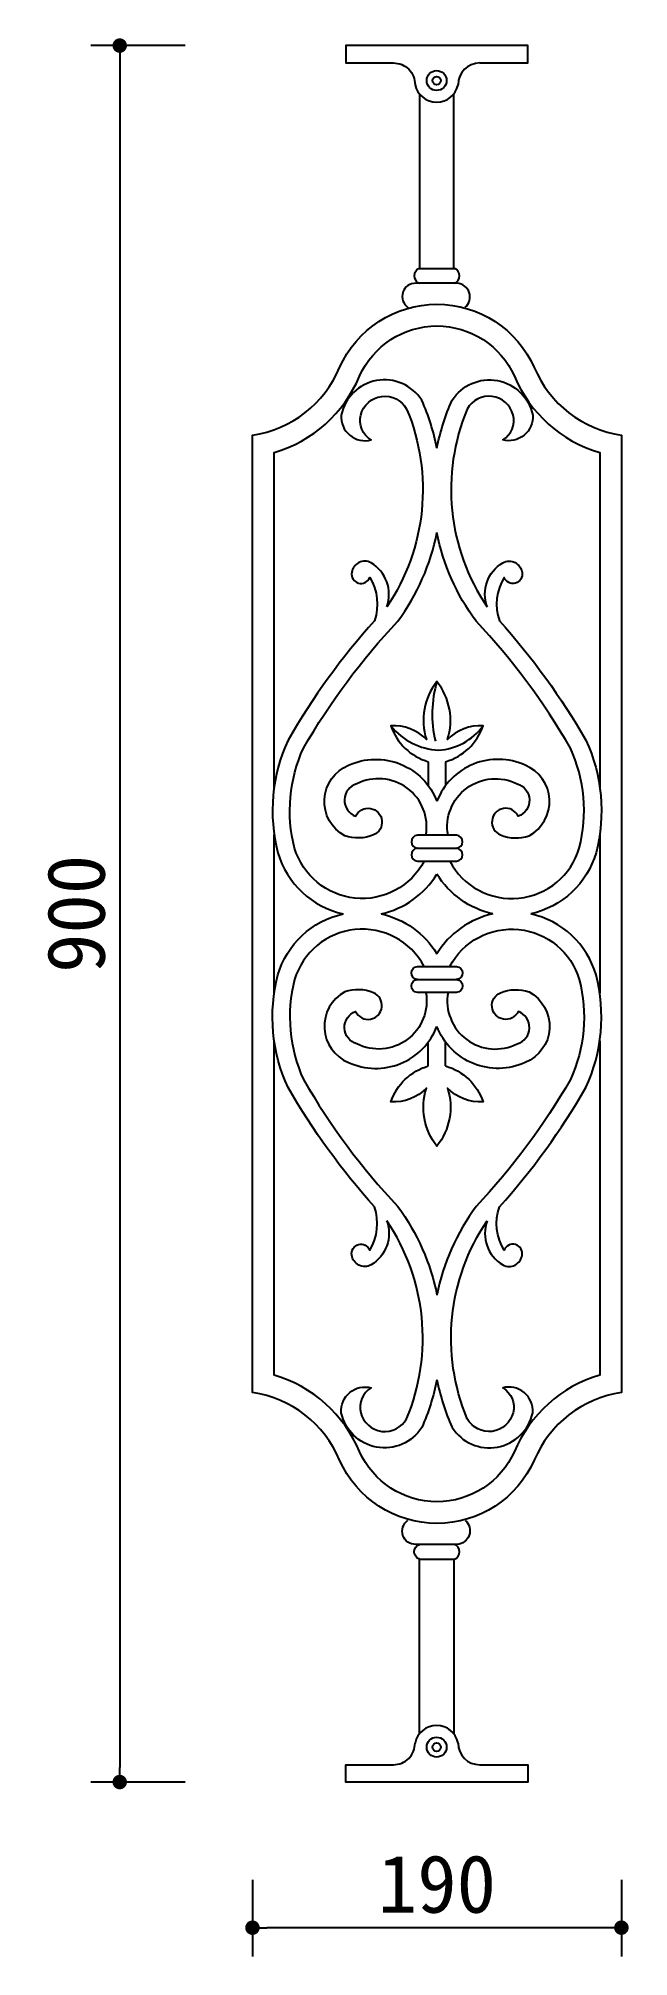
# Model space of a CAD drawing. Extents: x 1435 to 1741, y 2473 to 3467.
import ezdxf

# ---------------------------------------------------------------- set-up
doc = ezdxf.new("R2010")
doc.units = 0
doc.header["$LTSCALE"] = 0.85
doc.header["$MEASUREMENT"] = 0
doc.header["$PDMODE"] = 3
doc.header["$PDSIZE"] = 15
doc.layers.get('0').update_dxf_attribs({"color": 3, "linetype": 'CONTINUOUS'})
doc.layers.get('DEFPOINTS').update_dxf_attribs({"linetype": 'CONTINUOUS'})
for name, color, linetype in [('3', 3, 'CONTINUOUS'), ('4', 4, 'CONTINUOUS'), ('7', 7, 'CONTINUOUS')]:
    doc.layers.add(name, color=color, linetype=linetype)
doc.styles.add('HZ', font='')
doc.styles.get("Standard").update_dxf_attribs({"font": 'ISOCP'})
doc.styles.get('HZ').set_extended_font_data('仿宋_GB2312')
doc.dimstyles.new('ISO-25_WS', dxfattribs={"dimscale": 10, "dimtxt": 2.5, "dimasz": 2.5, "dimexe": 1.25, "dimexo": 0.625, "dimtad": 1, "dimdec": 4, "dimtxsty": 'STANDARD', "dimcen": 2.5, "dimazin": 3, "dimtfac": 1, "dimtdec": 4, "dimtmove": 0, "dimatfit": 3, "dimtolj": 1, "dimtzin": 0})

# ---------------------------------------------------------------- blocks, each defined once
blk = doc.blocks.new('_DOT')
at = {"color": 0, "linetype": 'BYBLOCK'}
blk.add_line((-0.5, 0), (-1, 0), dxfattribs=at)
at = {"color": 0, "linetype": 'BYBLOCK', "const_width": 0.5}
blk.add_lwpolyline([(-0.25, 0, 1), (0.25, 0, 1)], format="xyb", close=True, dxfattribs=at)
blk = doc.blocks.new('*D2')
at = {"color": 0, "linetype": 'BYBLOCK'}
for p, q in [((39579.39, -34649.99), (39530.5, -34649.99)), ((39545.5, -34657.49), (39545.5, -35542.49)), ((39579.39, -35549.99), (39530.5, -35549.99))]:
    blk.add_line(p, q, dxfattribs=at)
at = {"layer": 'DEFPOINTS', "color": 0, "linetype": 'BYBLOCK'}
for p in [(39594.39, -34649.99), (39545.5, -35549.99), (39594.39, -35549.99)]:
    blk.add_point(p, dxfattribs=at)
at = {"color": 0, "linetype": 'BYBLOCK', "xscale": 7.5, "yscale": 7.5, "zscale": 7.5}
for p, rotation in [((39545.5, -34649.99), 90), ((39545.5, -35549.99), 270)]:
    blk.add_blockref('_DOT', p, dxfattribs=dict(at, rotation=rotation))
at = {"color": 0, "linetype": 'BYBLOCK', "insert": (39523, -35099.99), "char_height": 30, "attachment_point": 5, "rotation": 90, "style": 'HZ'}
blk.add_mtext('\\A1;900', dxfattribs=at)
blk = doc.blocks.new('DOT')
at = {"color": 0, "linetype": 'BYBLOCK'}
blk.add_line((-0.35, 0), (-1, 0), dxfattribs=at)
at = {"color": 0, "linetype": 'BYBLOCK', "const_width": 0.35}
blk.add_lwpolyline([(-0.175, 0, 1), (0.175, 0, 1)], format="xyb", close=True, dxfattribs=at)
blk = doc.blocks.new('*D3')
at = {"color": 0, "linetype": 'BYBLOCK'}
for p, q in [((39614.32, -35600.71), (39614.32, -35640.46)), ((39805.57, -35600.71), (39805.57, -35640.46)), ((39798.07, -35625.46), (39621.82, -35625.46))]:
    blk.add_line(p, q, dxfattribs=at)
at = {"layer": 'DEFPOINTS', "color": 0, "linetype": 'BYBLOCK'}
for p in [(39614.32, -35585.71), (39805.57, -35585.71), (39614.32, -35625.46)]:
    blk.add_point(p, dxfattribs=at)
at = {"color": 0, "linetype": 'BYBLOCK', "xscale": 7.5, "yscale": 7.5, "zscale": 7.5, "rotation": 180}
blk.add_blockref('_DOT', (39614.32, -35625.46), dxfattribs=at)
at = {"color": 0, "linetype": 'BYBLOCK', "xscale": 7.5, "yscale": 7.5, "zscale": 7.5}
blk.add_blockref('_DOT', (39805.57, -35625.46), dxfattribs=at)
at = {"color": 0, "linetype": 'BYBLOCK', "insert": (39709.95, -35602.96), "char_height": 30, "attachment_point": 5, "style": 'HZ'}
blk.add_mtext('\\A1;190', dxfattribs=at)

msp = doc.modelspace()

# ---------------------------------------------------------------- linework, layer by layer
at = {"layer": '3'}
for centre in [(1641.63, 3445.58), (1641.63, 2581.8)]:
    msp.add_circle(centre, 2.18, dxfattribs=at)
for centre, radius, start, end in [((1698.38, 3117.21), 59.05, 163.41234, 193.74091), ((1644.61, 3133.04), 34.6, 219.4498, 266.63656), ((1640.61, 3129.65), 31.22, 273.61977, 323.43451)]:
    msp.add_arc(centre, radius, start, end, dxfattribs=at)
at = {"layer": '4'}
for p, q in [((1632.7, 3348.19), (1650.87, 3348.19)), ((1637.29, 3092.54), (1637.29, 3080.19)), ((1646.29, 3092.54), (1646.29, 3080.19)), ((1637.29, 2934.84), (1637.29, 2947.19)), ((1646.29, 2934.84), (1646.29, 2947.19)), ((1632.7, 2679.19), (1650.87, 2679.19))]:
    msp.add_line(p, q, dxfattribs=at)
for points in [[(1663.97, 3454.69), (1688.97, 3454.69), (1688.97, 3463.69), (1594.61, 3463.69), (1594.61, 3454.69), (1619.2, 3454.69, -0.414214), (1630.45, 3443.44)], [(1632.7, 3438.61), (1632.7, 3348.19, 0.689348), (1632.7, 3340.49)], [(1656.45, 3328.09, 0.672979), (1652.21, 3340.49), (1630.89, 3340.49, 0.756247), (1626.77, 3328.03)], [(1557.41, 3079.55), (1557.41, 3252.76, 0.225644), (1601.64, 3292.36, -0.647735), (1681.94, 3292.36, 0.225644), (1726.16, 3252.76), (1726.16, 3079.55)], [(1641.79, 3255.12, 0.057215), (1633.93, 3279.85, 0.673256), (1592.17, 3272.23, 0.516558), (1607.72, 3259.35, -0.33658), (1602.3, 3272.23, -0.683099), (1626.09, 3275.34, -0.252974), (1615.8, 3172.81)], [(1641.79, 3255.12, -0.057215), (1649.65, 3279.85, -0.673256), (1691.41, 3272.23, -0.516558), (1675.86, 3259.35, 0.33658), (1681.28, 3272.23, 0.683099), (1657.49, 3275.34, 0.252974), (1667.77, 3172.81)], [(1635.19, 3040.92, -0.670732), (1567.99, 3047.77, -0.172581), (1572.63, 3099.63, -0.057408), (1621.48, 3165.42, 0.111796), (1641.79, 3211.38)], [(1648.39, 3040.92, 0.670732), (1715.59, 3047.77, 0.172581), (1710.95, 3099.63, 0.057408), (1662.1, 3165.42, -0.111796), (1641.79, 3211.38)], [(1615.8, 3172.81, 0.357705), (1607.62, 3195.69, 0.512216), (1597.61, 3190.63, 0.904066), (1606.94, 3188.05, -0.223853), (1609.44, 3165.62)], [(1667.77, 3172.81, -0.357705), (1675.96, 3195.69, -0.512216), (1685.97, 3190.63, -0.904066), (1676.64, 3188.05, 0.223853), (1674.14, 3165.62)], [(1609.44, 3165.62, 0.052158), (1564.63, 3103.77, 0.174307), (1559.32, 3045.37, 0.273846), (1593.18, 3013.69)], [(1674.14, 3165.62, -0.052158), (1718.95, 3103.77, -0.174307), (1724.26, 3045.37, -0.273846), (1690.4, 3013.69)], [(1646.29, 3092.54, 0.243552), (1665.69, 3111.06, 0.222763), (1647.28, 3104.1, 0.249329), (1641.79, 3134.06, 0.249329), (1636.3, 3104.1, 0.222763), (1617.89, 3111.06, 0.243552), (1637.29, 3092.54)], [(1636.05, 3054.42, 0.619242), (1600.19, 3081.04, 0.727413), (1599.65, 3064.32, -1.457436), (1608.83, 3054.58, -0.18477), (1594.02, 3054.2, -0.634012), (1596.01, 3090.73, -0.430535), (1641.79, 3072.1)], [(1647.53, 3054.42, -0.619242), (1683.39, 3081.04, -0.727413), (1683.93, 3064.32, 1.457436), (1674.75, 3054.58, 0.18477), (1689.56, 3054.2, 0.634012), (1687.57, 3090.73, 0.430535), (1641.79, 3072.1)], [(1612.82, 3013.69, 0.203537), (1641.79, 3034.34)], [(1670.76, 3013.69, -0.203537), (1641.79, 3034.34)], [(1609.44, 2861.77, -0.052158), (1564.63, 2923.61, -0.174307), (1559.32, 2982.02, -0.273846), (1593.18, 3013.69)], [(1612.82, 3013.69, -0.203537), (1641.79, 2993.05)], [(1670.76, 3013.69, 0.203537), (1641.79, 2993.05)], [(1674.14, 2861.77, 0.052158), (1718.95, 2923.61, 0.174307), (1724.26, 2982.02, 0.273846), (1690.4, 3013.69)], [(1635.19, 2986.46, 0.670732), (1567.99, 2979.62, 0.172581), (1572.63, 2927.76, 0.057408), (1621.48, 2861.96, -0.111796), (1641.79, 2816.01)], [(1648.39, 2986.46, -0.670732), (1715.59, 2979.62, -0.172581), (1710.95, 2927.76, -0.057408), (1662.1, 2861.96, 0.111796), (1641.79, 2816.01)], [(1636.05, 2972.96, -0.619242), (1600.19, 2946.34, -0.727413), (1599.65, 2963.07, 1.457436), (1608.83, 2972.8, 0.18477), (1594.02, 2973.19, 0.634012), (1596.01, 2936.65, 0.430535), (1641.79, 2955.28)], [(1647.53, 2972.96, 0.619242), (1683.39, 2946.34, 0.727413), (1683.93, 2963.07, -1.457436), (1674.75, 2972.8, -0.18477), (1689.56, 2973.19, -0.634012), (1687.57, 2936.65, -0.430535), (1641.79, 2955.28)], [(1726.16, 2947.84), (1726.16, 2774.63, 0.225644), (1681.94, 2735.02, -0.647735), (1601.64, 2735.02, 0.225644), (1557.41, 2774.63), (1557.41, 2947.84)], [(1646.29, 2934.84, -0.243552), (1665.69, 2916.33, -0.222763), (1647.28, 2923.29, -0.249329), (1641.79, 2893.32, -0.249329), (1636.3, 2923.29, -0.222763), (1617.89, 2916.33, -0.243552), (1637.29, 2934.84)], [(1641.79, 2772.26, -0.057215), (1633.93, 2747.53, -0.673256), (1592.17, 2755.15, -0.516558), (1607.72, 2768.03, 0.33658), (1602.3, 2755.15, 0.683099), (1626.09, 2752.04, 0.252974), (1615.8, 2854.58)], [(1615.8, 2854.58, -0.357705), (1607.62, 2831.7, -0.512216), (1597.61, 2836.76, -0.904066), (1606.94, 2839.34, 0.223853), (1609.44, 2861.77)], [(1641.79, 2772.26, 0.057215), (1649.65, 2747.53, 0.673256), (1691.41, 2755.15, 0.516558), (1675.86, 2768.03, -0.33658), (1681.28, 2755.15, -0.683099), (1657.49, 2752.04, -0.252974), (1667.77, 2854.58)], [(1667.77, 2854.58, 0.357705), (1675.96, 2831.7, 0.512216), (1685.97, 2836.76, 0.904066), (1676.64, 2839.34, -0.223853), (1674.14, 2861.77)], [(1656.45, 2699.29, -0.672979), (1652.21, 2686.89), (1630.89, 2686.89, -0.756247), (1626.77, 2699.36)], [(1632.7, 2588.78), (1632.7, 2679.19, -0.689348), (1632.7, 2686.89)], [(1663.97, 2572.69), (1688.97, 2572.69), (1688.97, 2563.69), (1594.61, 2563.69), (1594.61, 2572.69), (1619.2, 2572.69, 0.414214), (1630.45, 2583.94)]]:
    msp.add_lwpolyline(points, format="xyb", dxfattribs=at)
for points in [[(1650.47, 3348.19), (1650.47, 3438.61)], [(1557.41, 2972.57), (1557.41, 3054.82)], [(1726.16, 3054.82), (1726.16, 2972.57)], [(1650.47, 2679.19), (1650.47, 2588.78)]]:
    msp.add_lwpolyline(points, dxfattribs=at)
for points in [[(1737.41, 3261.79), (1737.41, 2765.6, 0.264077), (1692.27, 2730.56, -0.649697), (1591.31, 2730.56, 0.264077), (1546.16, 2765.6), (1546.16, 3261.79, 0.264077), (1591.31, 3296.82, -0.649697), (1692.27, 3296.82, 0.264077)], [(1631.64, 3040.92), (1651.94, 3040.92, 0.927277), (1651.94, 3047.67, 0.927277), (1651.94, 3054.42), (1631.64, 3054.42, 0.927277), (1631.64, 3047.67, 0.927277)], [(1631.64, 2986.46), (1651.94, 2986.46, -0.927277), (1651.94, 2979.71, -0.927277), (1651.94, 2972.96), (1631.64, 2972.96, -0.927277), (1631.64, 2979.71, -0.927277)]]:
    msp.add_lwpolyline(points, format="xyb", close=True, dxfattribs=at)
for centre in [(1641.63, 3445.58), (1641.63, 2581.8)]:
    msp.add_circle(centre, 5.15, dxfattribs=at)
for centre, radius, start, end in [((1663.97, 3443.44), 11.25, 90, 180), ((1641.59, 3445.69), 11.36, 191.39742, 348.60258), ((1649.41, 3344.34), 4.12, 290.8393, 69.1607), ((1649.41, 2683.04), 4.12, 290.8393, 69.1607), ((1641.59, 2581.7), 11.36, 11.39742, 168.60258), ((1663.97, 2583.94), 11.25, 180, 270)]:
    msp.add_arc(centre, radius, start, end, dxfattribs=at)
at = {"layer": '7'}
for p, q in [((1631.64, 3047.67), (1651.94, 3047.67)), ((1631.64, 2979.71), (1651.94, 2979.71))]:
    msp.add_line(p, q, dxfattribs=at)

# ---------------------------------------------------------------- dimensions: what is measured, and where the dimension line sits
at = {"layer": '3'}
dim = msp.add_linear_dim(base=(1477.34, 2563.69), p1=(1526.23, 3463.69), p2=(1526.23, 2563.69), angle=90, dimstyle='ISO-25_WS', override={"dimscale": 15, "dimtxt": 2, "dimasz": 0.5, "dimexe": 1, "dimexo": 1, "dimgap": 0.5, "dimdec": 0, "dimzin": 0, "dimtxsty": 'HZ', "dimblk": 'DOT', "dimblk1": 'DOT', "dimblk2": 'DOT', "dimsah": 1, "dimcen": 0, "dimtfac": 0.5, "dimtdec": 0, "dimtix": 1, "dimtofl": 0}, dxfattribs=at)
dim.commit()
dim.dimension.update_dxf_attribs({"geometry": '*D2', "text_midpoint": (1454.84, 3013.69), "insert": (-38068.16, 38113.69)})
dim = msp.add_linear_dim(base=(1546.16, 2488.22), p1=(1737.41, 2527.97), p2=(1546.16, 2527.97), text='190', dimstyle='ISO-25_WS', override={"dimscale": 15, "dimtxt": 2, "dimasz": 0.5, "dimexe": 1, "dimexo": 1, "dimgap": 0.5, "dimdec": 0, "dimzin": 0, "dimtxsty": 'HZ', "dimblk": 'DOT', "dimblk1": 'DOT', "dimblk2": 'DOT', "dimsah": 1, "dimcen": 0, "dimtfac": 0.5, "dimtdec": 0, "dimtix": 1, "dimtofl": 0}, dxfattribs=at)
dim.commit()
dim.dimension.update_dxf_attribs({"geometry": '*D3', "text_midpoint": (1641.79, 2510.72), "insert": (-38068.16, 38113.69)})

doc.saveas('drawing.dxf')
